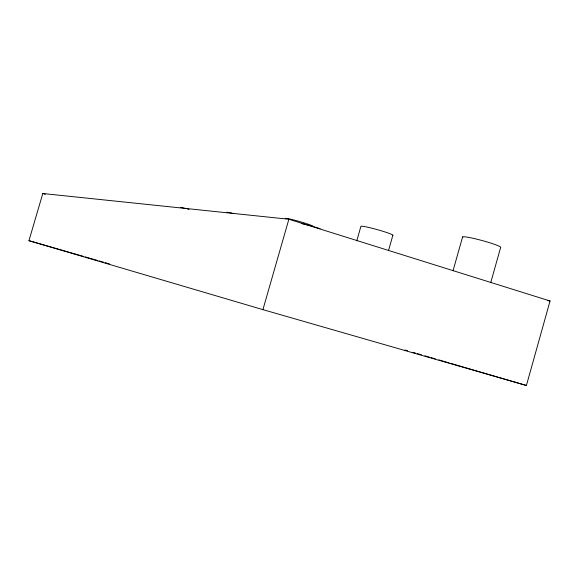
<?xml version="1.0" encoding="UTF-8"?>
<svg xmlns="http://www.w3.org/2000/svg" width="579" height="579" viewBox="0 0 579 579"><rect width="100%" height="100%" fill="white"/><g stroke="black" fill="none" stroke-linecap="round" stroke-linejoin="round"><path stroke-width="0.87" d="M526.398 385.484L550.05 300.993L288.87 219.246L42.795 193.516L28.95 240.676L262.917 309.635L526.398 385.484L450.961 363.431M490.775 282.487L500.632 247.479A19.773 1.715 15.2 0 0 480.794 240.184A19.773 1.715 15.2 0 0 462.889 237.47M453.017 270.827L462.599 236.927M356.744 240.951L360.869 226.483A16.668 1.259 15.6 0 1 377.74 229.762A16.668 1.259 15.6 0 1 392.605 235.458M388.509 250.584L392.888 235.19M262.917 309.635L288.87 219.246M547.379 300.53L550.05 300.993M301.652 223.603L309.765 225.455L320.136 228.705M28.95 240.676L83.485 256.396M85.214 256.895L97.33 260.391M99.067 260.89L103.395 262.135M105.125 262.634L109.453 263.886M405.011 349.998L407.609 350.758M412.813 352.278L415.411 353.038M417.148 353.545L421.483 354.811M424.95 355.832L429.285 357.098M431.022 357.605L435.357 358.871M438.824 359.885L449.232 362.924M42.795 193.516L45.379 194.291M180.344 207.485A11.486 0.608 16.2 0 1 186.25 208.657M187.574 209.005A11.486 0.608 16.2 0 1 188.971 209.388M227.011 212.558A12.789 0.753 16.1 0 1 233.771 213.644M285.331 218.623A14.461 0.963 15.9 0 1 299.039 221.373A14.461 0.963 15.9 0 1 312.87 226.425"/></g></svg>
